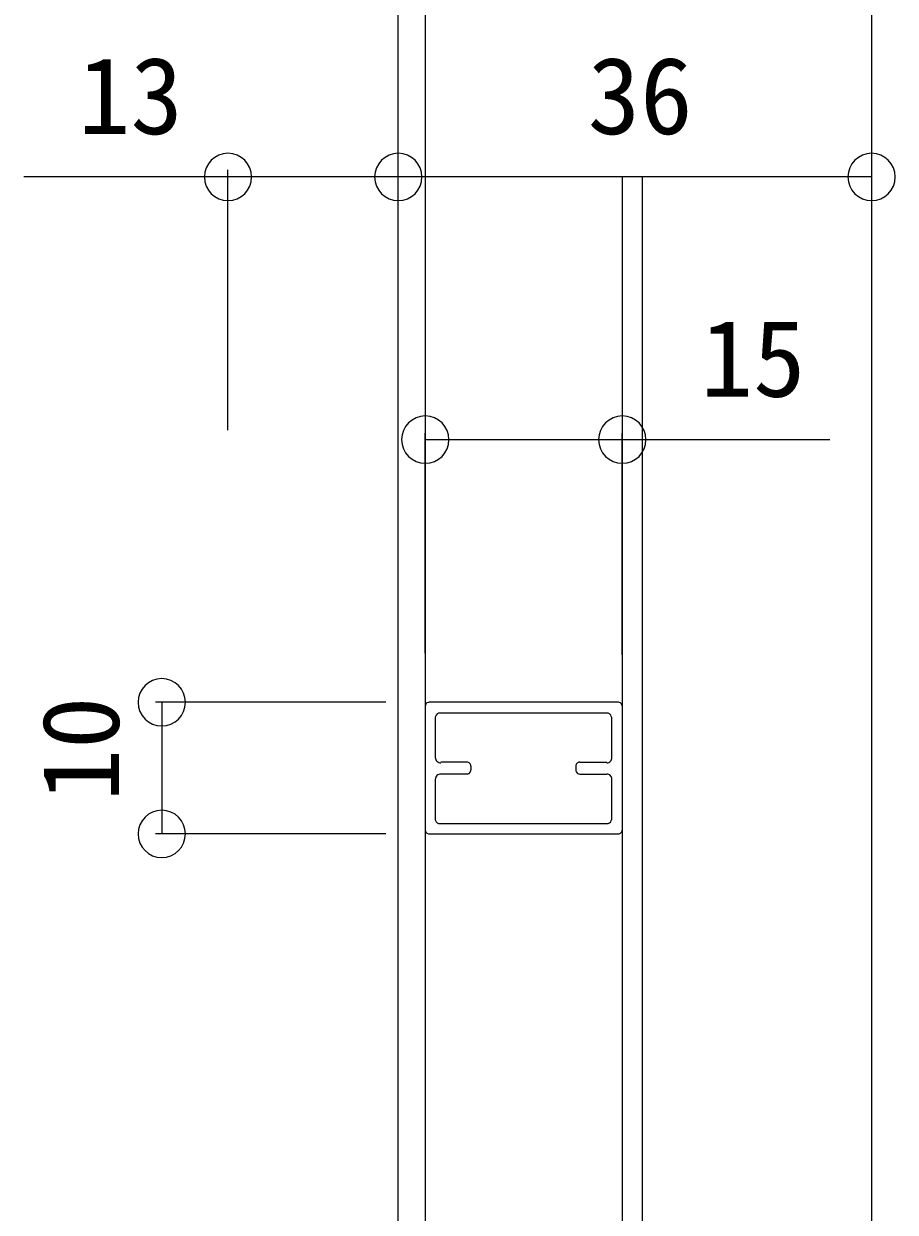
# Model space of a CAD drawing. Units: millimetres, scale not verified. Extents: x -1682 to -296, y -1188 to 1054.
# Drawn here: x -1139 to -1072.7, y -823.5 to -733.1 of the extents above; entities that cross this region are included whole.
import ezdxf
from ezdxf.enums import TextEntityAlignment as Align

# ---------------------------------------------------------------- set-up
doc = ezdxf.new("R2010")
doc.units = ezdxf.units.MM
doc.header["$LTSCALE"] = 4
for name, color, linetype, lineweight in [('0-4_YKK_D', 6, 'Continuous', 9), ('0-5_YKK_12', 2, 'Continuous', 9), ('0-8_YKK_11', 7, 'Continuous', 9)]:
    doc.layers.add(name, color=color, linetype=linetype, lineweight=lineweight)
doc.styles.add('ＭＳ ゴシック', font='')
doc.styles.get('ＭＳ ゴシック').set_extended_font_data('MS Gothic')

msp = doc.modelspace()

# ---------------------------------------------------------------- linework, layer by layer
at = {"layer": '0-4_YKK_D'}
for p, q in [((-1124.155, -743.051), (-1124.46, -743.218)), ((-1123.817, -742.947), (-1124.155, -743.051)), ((-1123.454, -742.91), (-1123.817, -742.947)), ((-1123.091, -742.947), (-1123.454, -742.91)), ((-1122.753, -743.051), (-1123.091, -742.947)), ((-1122.447, -743.218), (-1122.753, -743.051)), ((-1111.201, -743.051), (-1111.506, -743.218)), ((-1111.201, -743.051), (-1111.506, -743.218)), ((-1110.863, -742.947), (-1111.201, -743.051)), ((-1110.863, -742.947), (-1111.201, -743.051)), ((-1110.5, -742.91), (-1110.863, -742.947)), ((-1110.5, -742.91), (-1110.863, -742.947)), ((-1110.137, -742.947), (-1110.5, -742.91)), ((-1110.137, -742.947), (-1110.5, -742.91)), ((-1109.799, -743.051), (-1110.137, -742.947)), ((-1109.799, -743.051), (-1110.137, -742.947)), ((-1109.493, -743.218), (-1109.799, -743.051)), ((-1109.493, -743.218), (-1109.799, -743.051)), ((-1075.196, -743.051), (-1075.502, -743.218)), ((-1074.858, -742.947), (-1075.196, -743.051)), ((-1074.495, -742.91), (-1074.858, -742.947)), ((-1074.132, -742.947), (-1074.495, -742.91)), ((-1073.795, -743.051), (-1074.132, -742.947)), ((-1073.489, -743.218), (-1073.795, -743.051)), ((-1125.112, -744.009), (-1125.216, -744.347)), ((-1124.946, -743.703), (-1125.112, -744.009)), ((-1124.727, -743.437), (-1124.946, -743.703)), ((-1124.46, -743.218), (-1124.727, -743.437)), ((-1122.181, -743.437), (-1122.447, -743.218)), ((-1121.962, -743.703), (-1122.181, -743.437)), ((-1121.796, -744.009), (-1121.962, -743.703)), ((-1121.691, -744.347), (-1121.796, -744.009)), ((-1112.158, -744.009), (-1112.262, -744.347)), ((-1112.158, -744.009), (-1112.262, -744.347)), ((-1111.992, -743.703), (-1112.158, -744.009)), ((-1111.992, -743.703), (-1112.158, -744.009)), ((-1111.773, -743.437), (-1111.992, -743.703)), ((-1111.773, -743.437), (-1111.992, -743.703)), ((-1111.506, -743.218), (-1111.773, -743.437)), ((-1111.506, -743.218), (-1111.773, -743.437)), ((-1109.227, -743.437), (-1109.493, -743.218)), ((-1109.227, -743.437), (-1109.493, -743.218)), ((-1109.008, -743.703), (-1109.227, -743.437)), ((-1109.008, -743.703), (-1109.227, -743.437)), ((-1108.842, -744.009), (-1109.008, -743.703)), ((-1108.842, -744.009), (-1109.008, -743.703)), ((-1108.737, -744.347), (-1108.842, -744.009)), ((-1108.737, -744.347), (-1108.842, -744.009)), ((-1076.153, -744.009), (-1076.258, -744.347)), ((-1075.988, -743.703), (-1076.153, -744.009)), ((-1075.768, -743.437), (-1075.988, -743.703)), ((-1075.502, -743.218), (-1075.768, -743.437)), ((-1073.223, -743.437), (-1073.489, -743.218)), ((-1073.003, -743.703), (-1073.223, -743.437)), ((-1072.838, -744.009), (-1073.003, -743.703)), ((-1072.733, -744.347), (-1072.838, -744.009)), ((-1110.5, -744.71), (-1138.99, -744.71)), ((-1125.216, -744.347), (-1125.253, -744.71)), ((-1125.253, -744.71), (-1125.216, -745.073)), ((-1123.454, -763.971), (-1123.454, -744.159)), ((-1121.655, -744.71), (-1121.691, -744.347)), ((-1121.691, -745.073), (-1121.655, -744.71)), ((-1112.262, -744.347), (-1112.299, -744.71)), ((-1112.262, -744.347), (-1112.299, -744.71)), ((-1112.299, -744.71), (-1112.262, -745.073)), ((-1112.299, -744.71), (-1112.262, -745.073)), ((-1074.495, -744.71), (-1110.5, -744.71)), ((-1108.701, -744.71), (-1108.737, -744.347)), ((-1108.701, -744.71), (-1108.737, -744.347)), ((-1108.737, -745.073), (-1108.701, -744.71)), ((-1108.737, -745.073), (-1108.701, -744.71)), ((-1076.258, -744.347), (-1076.295, -744.71)), ((-1076.295, -744.71), (-1076.258, -745.073)), ((-1072.696, -744.71), (-1072.733, -744.347)), ((-1072.733, -745.073), (-1072.696, -744.71)), ((-1125.216, -745.073), (-1125.112, -745.411)), ((-1125.112, -745.411), (-1124.946, -745.716)), ((-1124.946, -745.716), (-1124.727, -745.982)), ((-1122.181, -745.982), (-1121.962, -745.716)), ((-1121.962, -745.716), (-1121.796, -745.411)), ((-1121.796, -745.411), (-1121.691, -745.073)), ((-1112.262, -745.073), (-1112.158, -745.411)), ((-1112.262, -745.073), (-1112.158, -745.411)), ((-1112.158, -745.411), (-1111.992, -745.716)), ((-1112.158, -745.411), (-1111.992, -745.716)), ((-1111.992, -745.716), (-1111.773, -745.982)), ((-1111.992, -745.716), (-1111.773, -745.982)), ((-1109.227, -745.982), (-1109.008, -745.716)), ((-1109.227, -745.982), (-1109.008, -745.716)), ((-1109.008, -745.716), (-1108.842, -745.411)), ((-1109.008, -745.716), (-1108.842, -745.411)), ((-1108.842, -745.411), (-1108.737, -745.073)), ((-1108.842, -745.411), (-1108.737, -745.073)), ((-1076.258, -745.073), (-1076.153, -745.411)), ((-1076.153, -745.411), (-1075.988, -745.716)), ((-1075.988, -745.716), (-1075.768, -745.982)), ((-1073.223, -745.982), (-1073.003, -745.716)), ((-1073.003, -745.716), (-1072.838, -745.411)), ((-1072.838, -745.411), (-1072.733, -745.073)), ((-1124.727, -745.982), (-1124.46, -746.202)), ((-1124.46, -746.202), (-1124.155, -746.368)), ((-1124.155, -746.368), (-1123.817, -746.472)), ((-1123.817, -746.472), (-1123.454, -746.509)), ((-1123.454, -746.509), (-1123.091, -746.472)), ((-1123.091, -746.472), (-1122.753, -746.368)), ((-1122.753, -746.368), (-1122.447, -746.202)), ((-1122.447, -746.202), (-1122.181, -745.982)), ((-1111.773, -745.982), (-1111.506, -746.202)), ((-1111.773, -745.982), (-1111.506, -746.202)), ((-1111.506, -746.202), (-1111.201, -746.368)), ((-1111.506, -746.202), (-1111.201, -746.368)), ((-1111.201, -746.368), (-1110.863, -746.472)), ((-1111.201, -746.368), (-1110.863, -746.472)), ((-1110.863, -746.472), (-1110.5, -746.509)), ((-1110.863, -746.472), (-1110.5, -746.509)), ((-1110.5, -746.509), (-1110.137, -746.472)), ((-1110.5, -746.509), (-1110.137, -746.472)), ((-1110.137, -746.472), (-1109.799, -746.368)), ((-1110.137, -746.472), (-1109.799, -746.368)), ((-1109.799, -746.368), (-1109.493, -746.202)), ((-1109.799, -746.368), (-1109.493, -746.202)), ((-1109.493, -746.202), (-1109.227, -745.982)), ((-1109.493, -746.202), (-1109.227, -745.982)), ((-1075.768, -745.982), (-1075.502, -746.202)), ((-1075.502, -746.202), (-1075.196, -746.368)), ((-1075.196, -746.368), (-1074.858, -746.472)), ((-1074.858, -746.472), (-1074.495, -746.509)), ((-1074.495, -746.509), (-1074.132, -746.472)), ((-1074.132, -746.472), (-1073.795, -746.368)), ((-1073.795, -746.368), (-1073.489, -746.202)), ((-1073.489, -746.202), (-1073.223, -745.982)), ((-1109.148, -763.033), (-1109.453, -763.199)), ((-1108.81, -762.928), (-1109.148, -763.033)), ((-1108.447, -762.892), (-1108.81, -762.928)), ((-1108.084, -762.928), (-1108.447, -762.892)), ((-1107.746, -763.033), (-1108.084, -762.928)), ((-1107.44, -763.199), (-1107.746, -763.033)), ((-1094.162, -763.033), (-1094.467, -763.199)), ((-1093.824, -762.928), (-1094.162, -763.033)), ((-1093.461, -762.892), (-1093.824, -762.928)), ((-1093.098, -762.928), (-1093.461, -762.892)), ((-1092.76, -763.033), (-1093.098, -762.928)), ((-1092.455, -763.199), (-1092.76, -763.033)), ((-1109.939, -763.684), (-1110.105, -763.99)), ((-1109.72, -763.418), (-1109.939, -763.684)), ((-1109.453, -763.199), (-1109.72, -763.418)), ((-1107.174, -763.418), (-1107.44, -763.199)), ((-1106.955, -763.684), (-1107.174, -763.418)), ((-1106.789, -763.99), (-1106.955, -763.684)), ((-1094.953, -763.684), (-1095.119, -763.99)), ((-1094.733, -763.418), (-1094.953, -763.684)), ((-1094.467, -763.199), (-1094.733, -763.418)), ((-1092.188, -763.418), (-1092.455, -763.199)), ((-1091.969, -763.684), (-1092.188, -763.418)), ((-1091.803, -763.99), (-1091.969, -763.684)), ((-1110.209, -764.328), (-1110.246, -764.691)), ((-1110.246, -764.691), (-1110.209, -765.054)), ((-1110.105, -763.99), (-1110.209, -764.328)), ((-1108.447, -780.947), (-1108.447, -764.204)), ((-1108.447, -764.691), (-1077.671, -764.691)), ((-1106.684, -764.328), (-1106.789, -763.99)), ((-1106.648, -764.691), (-1106.684, -764.328)), ((-1106.684, -765.054), (-1106.648, -764.691)), ((-1095.224, -764.328), (-1095.26, -764.691)), ((-1095.26, -764.691), (-1095.224, -765.054)), ((-1095.119, -763.99), (-1095.224, -764.328)), ((-1093.461, -781.074), (-1093.461, -764.204)), ((-1091.698, -764.328), (-1091.803, -763.99)), ((-1091.661, -764.691), (-1091.698, -764.328)), ((-1091.698, -765.054), (-1091.661, -764.691)), ((-1110.209, -765.054), (-1110.105, -765.392)), ((-1110.105, -765.392), (-1109.939, -765.697)), ((-1109.939, -765.697), (-1109.72, -765.964)), ((-1107.174, -765.964), (-1106.955, -765.697)), ((-1106.955, -765.697), (-1106.789, -765.392)), ((-1106.789, -765.392), (-1106.684, -765.054)), ((-1095.224, -765.054), (-1095.119, -765.392)), ((-1095.119, -765.392), (-1094.953, -765.697)), ((-1094.953, -765.697), (-1094.733, -765.964)), ((-1092.188, -765.964), (-1091.969, -765.697)), ((-1091.969, -765.697), (-1091.803, -765.392)), ((-1091.803, -765.392), (-1091.698, -765.054)), ((-1109.72, -765.964), (-1109.453, -766.183)), ((-1109.453, -766.183), (-1109.148, -766.349)), ((-1109.148, -766.349), (-1108.81, -766.454)), ((-1108.81, -766.454), (-1108.447, -766.49)), ((-1108.447, -766.49), (-1108.084, -766.454)), ((-1108.084, -766.454), (-1107.746, -766.349)), ((-1107.746, -766.349), (-1107.44, -766.183)), ((-1107.44, -766.183), (-1107.174, -765.964)), ((-1094.733, -765.964), (-1094.467, -766.183)), ((-1094.467, -766.183), (-1094.162, -766.349)), ((-1094.162, -766.349), (-1093.824, -766.454)), ((-1093.824, -766.454), (-1093.461, -766.49)), ((-1093.461, -766.49), (-1093.098, -766.454)), ((-1093.098, -766.454), (-1092.76, -766.349)), ((-1092.76, -766.349), (-1092.455, -766.183)), ((-1092.455, -766.183), (-1092.188, -765.964)), ((-1128.855, -782.909), (-1129.193, -783.014)), ((-1128.492, -782.873), (-1128.855, -782.909)), ((-1128.129, -782.909), (-1128.492, -782.873)), ((-1127.791, -783.014), (-1128.129, -782.909)), ((-1129.984, -783.666), (-1130.15, -783.971)), ((-1129.764, -783.4), (-1129.984, -783.666)), ((-1129.498, -783.18), (-1129.764, -783.4)), ((-1129.193, -783.014), (-1129.498, -783.18)), ((-1127.485, -783.18), (-1127.791, -783.014)), ((-1127.219, -783.4), (-1127.485, -783.18)), ((-1127, -783.666), (-1127.219, -783.4)), ((-1126.833, -783.971), (-1127, -783.666)), ((-1130.254, -784.309), (-1130.291, -784.672)), ((-1130.291, -784.672), (-1130.254, -785.035)), ((-1130.15, -783.971), (-1130.254, -784.309)), ((-1111.452, -784.672), (-1128.978, -784.672)), ((-1128.492, -784.672), (-1128.492, -794.684)), ((-1126.729, -784.309), (-1126.833, -783.971)), ((-1126.692, -784.672), (-1126.729, -784.309)), ((-1126.729, -785.035), (-1126.692, -784.672)), ((-1130.254, -785.035), (-1130.15, -785.373)), ((-1130.15, -785.373), (-1129.984, -785.679)), ((-1127, -785.679), (-1126.833, -785.373)), ((-1126.833, -785.373), (-1126.729, -785.035)), ((-1129.984, -785.679), (-1129.764, -785.945)), ((-1129.764, -785.945), (-1129.498, -786.164)), ((-1129.498, -786.164), (-1129.193, -786.33)), ((-1129.193, -786.33), (-1128.855, -786.435)), ((-1128.855, -786.435), (-1128.492, -786.472)), ((-1128.492, -786.472), (-1128.129, -786.435)), ((-1128.129, -786.435), (-1127.791, -786.33)), ((-1127.791, -786.33), (-1127.485, -786.164)), ((-1127.485, -786.164), (-1127.219, -785.945)), ((-1127.219, -785.945), (-1127, -785.679)), ((-1128.492, -792.885), (-1128.855, -792.922)), ((-1128.129, -792.922), (-1128.492, -792.885)), ((-1129.984, -793.678), (-1130.15, -793.983)), ((-1129.764, -793.411), (-1129.984, -793.678)), ((-1129.498, -793.192), (-1129.764, -793.411)), ((-1129.193, -793.026), (-1129.498, -793.192)), ((-1128.855, -792.922), (-1129.193, -793.026)), ((-1127.791, -793.026), (-1128.129, -792.922)), ((-1127.485, -793.192), (-1127.791, -793.026)), ((-1127.219, -793.411), (-1127.485, -793.192)), ((-1127, -793.678), (-1127.219, -793.411)), ((-1126.833, -793.983), (-1127, -793.678)), ((-1130.254, -794.321), (-1130.291, -794.684)), ((-1130.291, -794.684), (-1130.254, -795.047)), ((-1130.15, -793.983), (-1130.254, -794.321)), ((-1111.452, -794.684), (-1128.978, -794.684)), ((-1126.729, -794.321), (-1126.833, -793.983)), ((-1126.692, -794.684), (-1126.729, -794.321)), ((-1126.729, -795.047), (-1126.692, -794.684)), ((-1130.254, -795.047), (-1130.15, -795.385)), ((-1130.15, -795.385), (-1129.984, -795.691)), ((-1127, -795.691), (-1126.833, -795.385)), ((-1126.833, -795.385), (-1126.729, -795.047)), ((-1129.984, -795.691), (-1129.764, -795.957)), ((-1129.764, -795.957), (-1129.498, -796.176)), ((-1129.498, -796.176), (-1129.193, -796.342)), ((-1129.193, -796.342), (-1128.855, -796.447)), ((-1128.855, -796.447), (-1128.492, -796.483)), ((-1128.492, -796.483), (-1128.129, -796.447)), ((-1128.129, -796.447), (-1127.791, -796.342)), ((-1127.791, -796.342), (-1127.485, -796.176)), ((-1127.485, -796.176), (-1127.219, -795.957)), ((-1127.219, -795.957), (-1127, -795.691))]:
    msp.add_line(p, q, dxfattribs=at)
at = {"layer": '0-5_YKK_12'}
for p, q in [((-1110.5, -965.69), (-1110.5, -674.203)), ((-1074.495, -674.203), (-1074.495, -965.69)), ((-1108.447, -692.682), (-1108.447, -947.677)), ((-1110.5, -947.994), (-1110.5, -744.159)), ((-1093.461, -744.71), (-1093.461, -947.677)), ((-1091.958, -744.71), (-1091.958, -947.677))]:
    msp.add_line(p, q, dxfattribs=at)
at = {"layer": '0-8_YKK_11'}
for p, q in [((-1108.319, -784.721), (-1108.398, -784.801)), ((-1108.212, -784.678), (-1108.319, -784.721)), ((-1108.151, -784.672), (-1108.212, -784.678)), ((-1093.757, -784.672), (-1108.151, -784.672)), ((-1093.696, -784.678), (-1093.757, -784.672)), ((-1093.589, -784.721), (-1093.696, -784.678)), ((-1093.51, -784.801), (-1093.589, -784.721)), ((-1108.441, -784.907), (-1108.447, -784.969)), ((-1108.447, -784.969), (-1108.447, -794.388)), ((-1108.398, -784.801), (-1108.441, -784.907)), ((-1107.629, -785.641), (-1107.678, -785.753)), ((-1107.542, -785.554), (-1107.629, -785.641)), ((-1107.429, -785.504), (-1107.542, -785.554)), ((-1107.367, -785.498), (-1107.429, -785.504)), ((-1094.604, -785.498), (-1107.367, -785.498)), ((-1094.541, -785.504), (-1094.604, -785.498)), ((-1094.429, -785.554), (-1094.541, -785.504)), ((-1094.342, -785.641), (-1094.429, -785.554)), ((-1094.293, -785.753), (-1094.342, -785.641)), ((-1093.467, -784.907), (-1093.51, -784.801)), ((-1093.461, -784.969), (-1093.467, -784.907)), ((-1093.461, -784.969), (-1093.461, -794.388)), ((-1107.678, -785.753), (-1107.685, -785.815)), ((-1107.685, -785.815), (-1107.685, -788.863)), ((-1094.286, -785.815), (-1094.293, -785.753)), ((-1094.286, -785.815), (-1094.286, -788.863)), ((-1107.685, -788.863), (-1107.676, -788.948)), ((-1107.676, -788.948), (-1107.651, -789.028)), ((-1107.651, -789.028), (-1107.612, -789.1)), ((-1107.612, -789.1), (-1107.56, -789.162)), ((-1107.56, -789.162), (-1107.498, -789.214)), ((-1107.498, -789.214), (-1107.426, -789.253)), ((-1107.426, -789.253), (-1107.347, -789.278)), ((-1107.347, -789.278), (-1107.261, -789.287)), ((-1105.272, -789.223), (-1107.261, -789.223)), ((-1105.211, -789.229), (-1105.272, -789.223)), ((-1105.104, -789.272), (-1105.211, -789.229)), ((-1105.025, -789.351), (-1105.104, -789.272)), ((-1096.868, -789.272), (-1096.946, -789.351)), ((-1096.761, -789.229), (-1096.868, -789.272)), ((-1096.699, -789.223), (-1096.761, -789.229)), ((-1096.699, -789.223), (-1094.646, -789.223)), ((-1094.646, -789.287), (-1094.562, -789.278)), ((-1094.562, -789.278), (-1094.485, -789.253)), ((-1094.485, -789.253), (-1094.417, -789.214)), ((-1094.417, -789.214), (-1094.31, -789.1)), ((-1094.31, -789.1), (-1094.274, -789.028)), ((-1094.274, -789.028), (-1094.252, -788.948)), ((-1094.252, -788.948), (-1094.244, -788.863)), ((-1107.426, -790.163), (-1107.498, -790.199)), ((-1107.347, -790.141), (-1107.426, -790.163)), ((-1107.261, -790.133), (-1107.347, -790.141)), ((-1105.272, -790.133), (-1107.261, -790.133)), ((-1105.272, -790.133), (-1105.211, -790.127)), ((-1105.211, -790.127), (-1105.104, -790.078)), ((-1105.104, -790.078), (-1105.025, -789.991)), ((-1104.981, -789.458), (-1105.025, -789.351)), ((-1105.025, -789.991), (-1104.981, -789.878)), ((-1104.975, -789.52), (-1104.981, -789.458)), ((-1104.981, -789.878), (-1104.975, -789.816)), ((-1104.975, -789.52), (-1104.975, -789.816)), ((-1096.99, -789.458), (-1096.995, -789.52)), ((-1096.995, -789.52), (-1096.995, -789.816)), ((-1096.995, -789.816), (-1096.99, -789.878)), ((-1096.946, -789.351), (-1096.99, -789.458)), ((-1096.99, -789.878), (-1096.946, -789.991)), ((-1096.946, -789.991), (-1096.868, -790.078)), ((-1096.868, -790.078), (-1096.761, -790.127)), ((-1096.761, -790.127), (-1096.699, -790.133)), ((-1096.699, -790.133), (-1094.646, -790.133)), ((-1094.562, -790.141), (-1094.646, -790.133)), ((-1094.485, -790.163), (-1094.562, -790.141)), ((-1094.417, -790.199), (-1094.485, -790.163)), ((-1107.676, -790.451), (-1107.685, -790.535)), ((-1107.685, -790.535), (-1107.685, -793.604)), ((-1107.651, -790.375), (-1107.676, -790.451)), ((-1107.56, -790.247), (-1107.651, -790.375)), ((-1107.498, -790.199), (-1107.56, -790.247)), ((-1094.31, -790.306), (-1094.417, -790.199)), ((-1094.274, -790.375), (-1094.31, -790.306)), ((-1094.286, -790.535), (-1094.286, -793.604)), ((-1094.252, -790.451), (-1094.274, -790.375)), ((-1094.244, -790.535), (-1094.252, -790.451)), ((-1107.685, -793.604), (-1107.678, -793.666)), ((-1107.678, -793.666), (-1107.629, -793.773)), ((-1107.629, -793.773), (-1107.542, -793.852)), ((-1094.429, -793.852), (-1094.342, -793.773)), ((-1094.342, -793.773), (-1094.293, -793.666)), ((-1094.293, -793.666), (-1094.286, -793.604)), ((-1108.447, -794.388), (-1108.441, -794.449)), ((-1108.441, -794.449), (-1108.398, -794.556)), ((-1108.398, -794.556), (-1108.319, -794.635)), ((-1108.319, -794.635), (-1108.212, -794.678)), ((-1108.212, -794.678), (-1108.151, -794.684)), ((-1108.151, -794.684), (-1093.757, -794.684)), ((-1107.542, -793.852), (-1107.429, -793.895)), ((-1107.429, -793.895), (-1107.367, -793.901)), ((-1107.367, -793.901), (-1094.604, -793.901)), ((-1094.604, -793.901), (-1094.541, -793.895)), ((-1094.541, -793.895), (-1094.429, -793.852)), ((-1093.757, -794.684), (-1093.696, -794.678)), ((-1093.696, -794.678), (-1093.589, -794.635)), ((-1093.589, -794.635), (-1093.51, -794.556)), ((-1093.51, -794.556), (-1093.467, -794.449)), ((-1093.467, -794.449), (-1093.461, -794.388))]:
    msp.add_line(p, q, dxfattribs=at)

# ---------------------------------------------------------------- texts
at = {"layer": '0-4_YKK_D', "color": 4, "style": 'ＭＳ ゴシック'}
for s, p in [('13', (-1134.863, -743.21)), ('36', (-1096.091, -743.21)), ('15', (-1087.501, -763.191))]:
    msp.add_text(s, height=5.865, dxfattribs=at).set_placement(p, align=Align.BOTTOM_LEFT)
msp.add_text('10', height=5.865, rotation=90, dxfattribs=at).set_placement((-1129.992, -792.215), align=Align.BOTTOM_LEFT)

doc.saveas('drawing.dxf')
